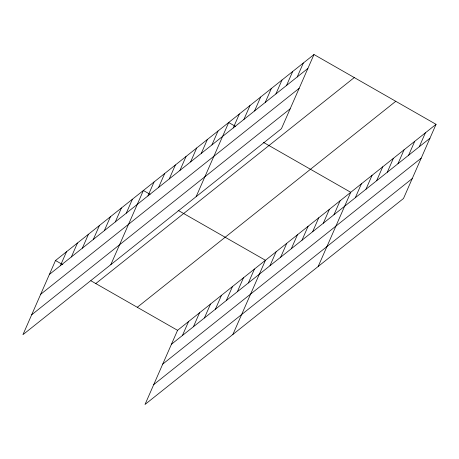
<?xml version="1.0" encoding="UTF-8"?>
<svg xmlns="http://www.w3.org/2000/svg" width="459" height="459" viewBox="0 0 459 459"><rect width="100%" height="100%" fill="white"/><g stroke="black" fill="none" stroke-linecap="round" stroke-linejoin="round"><path stroke-width="0.69" d="M313.99 54.529L55.499 260.517L22.95 334.668L281.442 128.681L313.99 54.529L436.05 124.332L403.501 198.483L145.01 404.471L177.558 330.319L436.05 124.332M60.376 265.692L66.486 251.767M71.357 256.937L77.473 243.012M82.345 248.181L88.461 234.256M93.332 239.426L99.442 225.501M104.319 230.67L110.43 216.746M115.301 221.915L121.417 207.99M126.288 213.16L132.404 199.24M110.837 264.636L143.386 190.485L150.099 194.323M147.936 195.913L154.052 181.988M158.602 187.415L164.712 173.491M169.262 178.918L175.378 164.993M179.928 170.421L186.038 156.496M190.588 161.924L196.704 147.999M201.254 153.426L207.365 139.502M211.915 144.929L218.025 131.004M196.142 196.659L228.691 122.507L235.404 126.345M233.241 127.935L239.351 114.01M243.901 119.438L250.017 105.513M254.567 110.94L260.678 97.015M265.227 102.443L271.344 88.518M275.893 93.946L282.004 80.021M286.554 85.449L292.664 71.524M182.43 335.489L188.546 321.564M297.22 76.951L303.33 63.026M193.417 326.733L199.527 312.809M204.404 317.978L210.515 304.053M215.391 309.223L221.502 295.298M226.373 300.467L232.489 286.542M237.36 291.717L243.471 277.793M248.348 282.962L254.458 269.037M232.897 334.433L265.445 260.282L178.172 210.377M269.995 265.709L276.106 251.784M280.656 257.212L286.772 243.287M291.322 248.715L297.432 234.79M301.982 240.218L308.098 226.293M312.648 231.72L318.758 217.796M323.308 223.223L329.424 209.298M333.974 214.726L340.085 200.801M318.196 266.455L350.745 192.304L263.477 142.399M355.3 197.731L361.411 183.807M365.961 189.234L372.071 175.309M376.621 180.737L382.737 166.812M387.287 172.24L393.397 158.315M397.947 163.743L404.063 149.818M408.613 155.245L414.724 141.32M419.274 146.748L425.39 132.829M49.388 274.442L307.88 68.454M40.662 294.317L299.153 88.329M31.677 314.794L290.168 108.806M95.782 283.553L354.273 77.565M137.281 307.283L395.773 101.296M171.448 344.244L429.94 138.251M162.721 364.119L421.213 158.126M153.731 384.596L412.222 178.603M55.499 260.517L62.826 264.705M90.899 280.759L177.558 330.319"/></g></svg>
